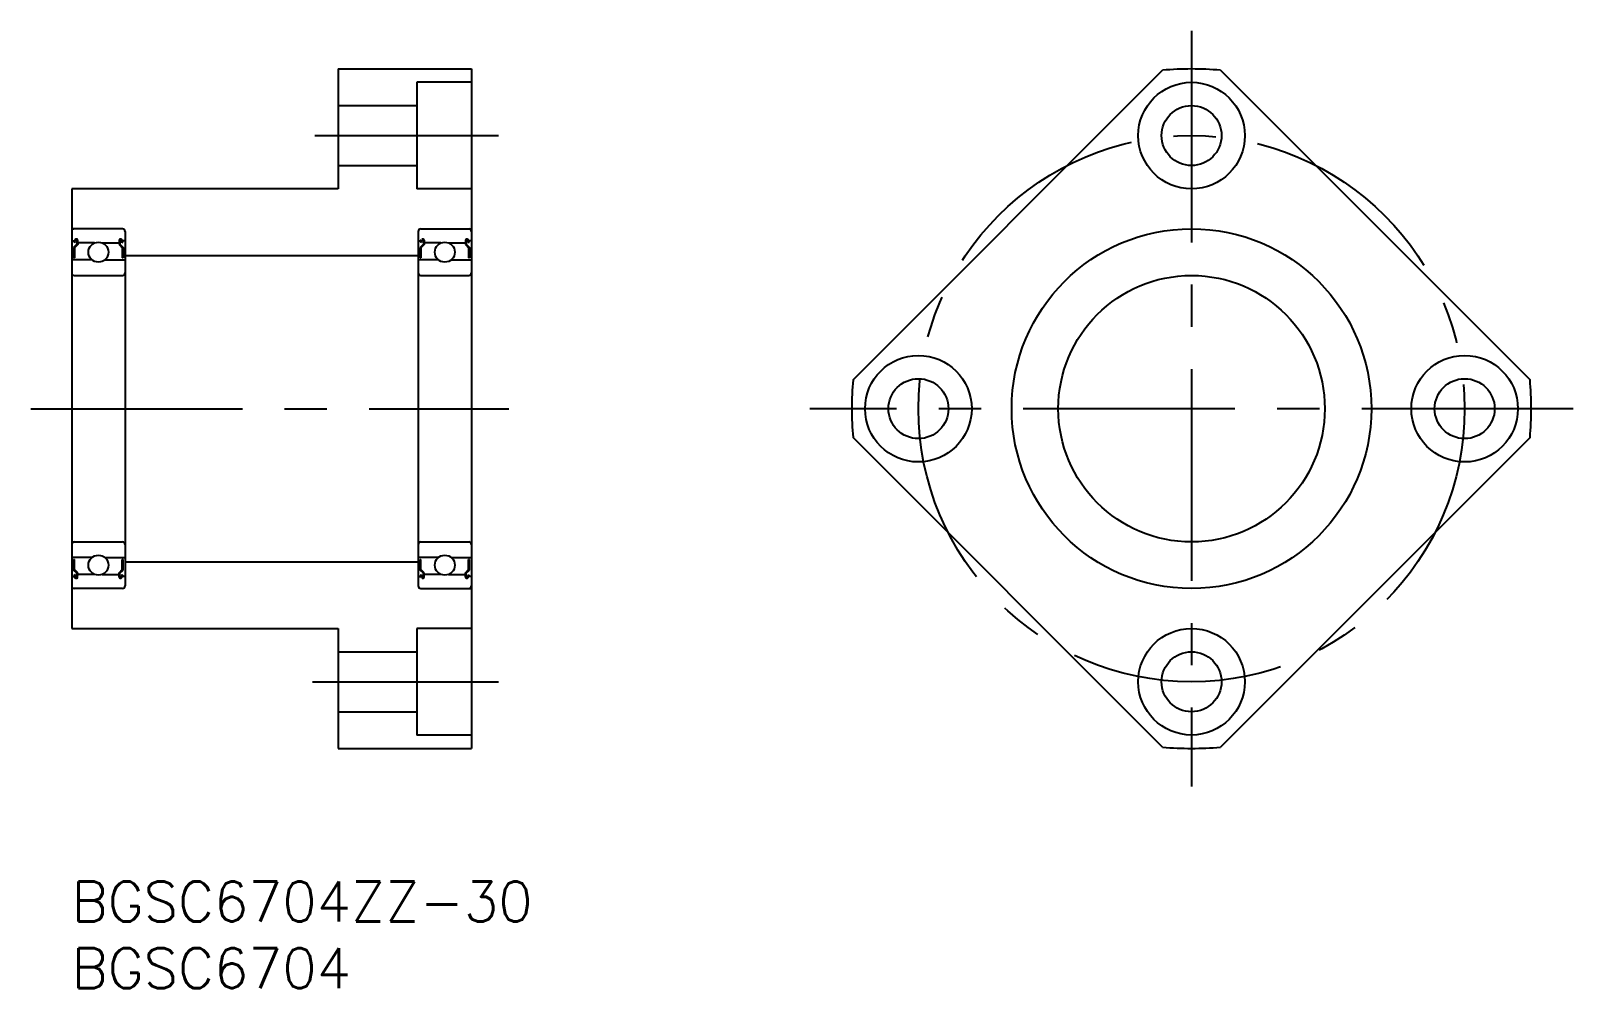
# Model space of a CAD drawing. Extents: x -3 to 113, y -8 to 64.
import ezdxf

# ---------------------------------------------------------------- set-up
doc = ezdxf.new("R2010")
doc.units = 0
doc.header["$LTSCALE"] = 0.5
doc.linetypes.add('CENTER', pattern=[50.8, 31.75, -6.35, 6.35, -6.35])
for name, color, linetype in [('MSM_CENTER', 1, 'CENTER'), ('MSM_CONTINUOUS', 7, 'CONTINUOUS'), ('MSM_PART_NUMBER', 7, 'CONTINUOUS')]:
    doc.layers.add(name, color=color, linetype=linetype)
doc.styles.get("Standard").update_dxf_attribs({"font": 'txt.shx', "height": 3, "bigfont": 'bigfont.shx'})

# ---------------------------------------------------------------- blocks, each defined once
blk = doc.blocks.new('*U1')
at = {"layer": 'MSM_PART_NUMBER'}
blk.add_text('BGSC6704ZZ-30', height=3, dxfattribs=at).set_placement((0, -3))
blk = doc.blocks.new('*U2')
at = {"layer": 'MSM_PART_NUMBER'}
blk.add_text('BGSC6704', height=3, dxfattribs=at).set_placement((0, -8))

msp = doc.modelspace()

# ---------------------------------------------------------------- linework, layer by layer
at = {"layer": 'MSM_CENTER'}
for p, q in [((84.05, 63.86), (84.05, 7.14)), ((18.24, 56), (32.03, 56)), ((-3.07, 35.5), (32.81, 35.5)), ((112.7, 35.5), (55.4, 35.5)), ((18.06, 15), (32.03, 15))]:
    msp.add_line(p, q, dxfattribs=at)
msp.add_circle((84.05, 35.5), 20.5, dxfattribs=at)
at = {"layer": 'MSM_CONTINUOUS'}
for p, q in [((20, 61), (30, 61)), ((20, 61), (20, 52)), ((30, 61), (30, 10)), ((58.64, 37.67), (81.88, 60.91)), ((86.22, 60.91), (109.46, 37.67)), ((25.9, 60), (25.9, 52)), ((30, 60), (25.9, 60)), ((20, 58.25), (25.9, 58.25)), ((20, 53.75), (25.9, 53.75)), ((20, 52), (0, 52)), ((0, 52), (0, 19)), ((30, 52), (25.9, 52)), ((3.8, 49), (0, 49)), ((4, 48.8), (4, 22.2)), ((26, 48.8), (26, 22.2)), ((26.2, 49), (30, 49)), ((0, 48.1), (0.18, 48.1)), ((0.39, 47.85), (0.14, 47.61)), ((0.14, 47.61), (0.14, 46.83)), ((0.19, 48.1), (0.26, 48.19)), ((0.24, 47.97), (0.19, 48.01)), ((0.45, 47.82), (0.21, 47.58)), ((0.21, 47.58), (0.21, 46.83)), ((0.23, 48.06), (0.32, 48.16)), ((0.28, 48.02), (0.23, 48.06)), ((0.24, 47.97), (0.28, 48.02)), ((0.37, 48.14), (0.39, 47.85)), ((0.44, 48.14), (0.45, 47.94)), ((0.45, 47.98), (0.45, 47.82)), ((1.71, 47.94), (0.45, 47.94)), ((2.29, 47.94), (3.55, 47.94)), ((3.56, 48.14), (3.55, 47.94)), ((3.55, 47.98), (3.55, 47.82)), ((3.55, 47.82), (3.79, 47.58)), ((3.63, 48.14), (3.61, 47.85)), ((3.61, 47.85), (3.86, 47.61)), ((3.77, 48.06), (3.68, 48.16)), ((3.72, 48.02), (3.77, 48.06)), ((3.76, 47.97), (3.72, 48.02)), ((3.81, 48.1), (3.74, 48.19)), ((3.76, 47.97), (3.81, 48.01)), ((3.79, 47.58), (3.79, 46.83)), ((4, 48.1), (3.82, 48.1)), ((3.86, 47.61), (3.86, 46.83)), ((26, 48.1), (26.18, 48.1)), ((26.39, 47.85), (26.14, 47.61)), ((26.14, 47.61), (26.14, 46.83)), ((26.19, 48.1), (26.26, 48.19)), ((26.24, 47.97), (26.19, 48.01)), ((26.45, 47.82), (26.21, 47.58)), ((26.21, 47.58), (26.21, 46.83)), ((26.23, 48.06), (26.32, 48.16)), ((26.28, 48.02), (26.23, 48.06)), ((26.24, 47.97), (26.28, 48.02)), ((26.37, 48.14), (26.39, 47.85)), ((26.44, 48.14), (26.45, 47.94)), ((26.45, 47.98), (26.45, 47.82)), ((27.71, 47.94), (26.45, 47.94)), ((28.29, 47.94), (29.55, 47.94)), ((29.56, 48.14), (29.55, 47.94)), ((29.55, 47.98), (29.55, 47.82)), ((29.55, 47.82), (29.79, 47.58)), ((29.63, 48.14), (29.61, 47.85)), ((29.61, 47.85), (29.86, 47.61)), ((29.77, 48.06), (29.68, 48.16)), ((29.72, 48.02), (29.77, 48.06)), ((29.76, 47.97), (29.72, 48.02)), ((29.81, 48.1), (29.74, 48.19)), ((29.76, 47.97), (29.81, 48.01)), ((29.79, 47.58), (29.79, 46.83)), ((30, 48.1), (29.82, 48.1)), ((29.86, 47.61), (29.86, 46.83)), ((1.51, 46.68), (0, 46.68)), ((0.14, 46.83), (0.21, 46.83)), ((2.49, 46.68), (4, 46.68)), ((3.86, 46.83), (3.79, 46.83)), ((4, 47), (26, 47)), ((27.51, 46.68), (26, 46.68)), ((26.14, 46.83), (26.21, 46.83)), ((28.49, 46.68), (30, 46.68)), ((29.86, 46.83), (29.79, 46.83)), ((0.2, 45.5), (3.8, 45.5)), ((26.2, 45.5), (29.8, 45.5)), ((81.88, 10.09), (58.64, 33.33)), ((109.46, 33.33), (86.22, 10.09)), ((0.2, 25.5), (3.8, 25.5)), ((26.2, 25.5), (29.8, 25.5)), ((1.51, 24.32), (0, 24.32)), ((2.49, 24.32), (4, 24.32)), ((27.51, 24.32), (26, 24.32)), ((28.49, 24.32), (30, 24.32)), ((0.14, 24.17), (0.21, 24.17)), ((0.14, 23.39), (0.14, 24.17)), ((0.39, 23.15), (0.14, 23.39)), ((0.21, 23.42), (0.21, 24.17)), ((0.45, 23.18), (0.21, 23.42)), ((0.45, 23.02), (0.45, 23.18)), ((3.55, 23.18), (3.79, 23.42)), ((3.55, 23.02), (3.55, 23.18)), ((3.61, 23.15), (3.86, 23.39)), ((3.86, 24.17), (3.79, 24.17)), ((3.79, 23.42), (3.79, 24.17)), ((3.86, 23.39), (3.86, 24.17)), ((4, 24), (26, 24)), ((26.14, 24.17), (26.21, 24.17)), ((26.14, 23.39), (26.14, 24.17)), ((26.39, 23.15), (26.14, 23.39)), ((26.21, 23.42), (26.21, 24.17)), ((26.45, 23.18), (26.21, 23.42)), ((26.45, 23.02), (26.45, 23.18)), ((29.55, 23.18), (29.79, 23.42)), ((29.55, 23.02), (29.55, 23.18)), ((29.61, 23.15), (29.86, 23.39)), ((29.86, 24.17), (29.79, 24.17)), ((29.79, 23.42), (29.79, 24.17)), ((29.86, 23.39), (29.86, 24.17)), ((0, 22.9), (0.18, 22.9)), ((3.8, 22), (0, 22)), ((0.24, 23.03), (0.19, 22.99)), ((0.19, 22.9), (0.26, 22.81)), ((0.28, 22.98), (0.23, 22.94)), ((0.23, 22.94), (0.32, 22.84)), ((0.24, 23.03), (0.28, 22.98)), ((0.37, 22.86), (0.39, 23.15)), ((0.44, 22.86), (0.45, 23.06)), ((1.71, 23.06), (0.45, 23.06)), ((2.29, 23.06), (3.55, 23.06)), ((3.56, 22.86), (3.55, 23.06)), ((3.63, 22.86), (3.61, 23.15)), ((3.77, 22.94), (3.68, 22.84)), ((3.76, 23.03), (3.72, 22.98)), ((3.72, 22.98), (3.77, 22.94)), ((3.81, 22.9), (3.74, 22.81)), ((3.76, 23.03), (3.81, 22.99)), ((4, 22.9), (3.82, 22.9)), ((26, 22.9), (26.18, 22.9)), ((26.24, 23.03), (26.19, 22.99)), ((26.19, 22.9), (26.26, 22.81)), ((26.2, 22), (30, 22)), ((26.28, 22.98), (26.23, 22.94)), ((26.23, 22.94), (26.32, 22.84)), ((26.24, 23.03), (26.28, 22.98)), ((26.37, 22.86), (26.39, 23.15)), ((26.44, 22.86), (26.45, 23.06)), ((27.71, 23.06), (26.45, 23.06)), ((28.29, 23.06), (29.55, 23.06)), ((29.56, 22.86), (29.55, 23.06)), ((29.63, 22.86), (29.61, 23.15)), ((29.77, 22.94), (29.68, 22.84)), ((29.76, 23.03), (29.72, 22.98)), ((29.72, 22.98), (29.77, 22.94)), ((29.81, 22.9), (29.74, 22.81)), ((29.76, 23.03), (29.81, 22.99)), ((30, 22.9), (29.82, 22.9)), ((0, 19), (20, 19)), ((20, 19), (20, 10)), ((25.9, 19), (25.9, 11)), ((30, 19), (25.9, 19)), ((20, 17.25), (25.9, 17.25)), ((20, 12.75), (25.9, 12.75)), ((30, 11), (25.9, 11)), ((20, 10), (30, 10))]:
    msp.add_line(p, q, dxfattribs=at)
for centre, radius in [((84.05, 56), 4), ((84.05, 56), 2.25), ((84.05, 35.5), 13.5), ((2, 47.25), 0.75), ((28, 47.25), 0.75), ((84.05, 35.5), 10), ((63.55, 35.5), 4), ((104.55, 35.5), 4), ((63.55, 35.5), 2.25), ((104.55, 35.5), 2.25), ((2, 23.75), 0.75), ((28, 23.75), 0.75), ((84.05, 15), 4), ((84.05, 15), 2.25)]:
    msp.add_circle(centre, radius, dxfattribs=at)
for centre, radius, start, end in [((84.05, 35.5), 25.5, 85.1192, 94.8808), ((0.2, 48.8), 0.2, 90, 180), ((3.8, 48.8), 0.2, 0, 90), ((26.2, 48.8), 0.2, 90, 180), ((29.8, 48.8), 0.2, 0, 90), ((0.24, 48.06), 0.07, 140.0002, 230.0848), ((0.34, 48.13), 0.1, 4.9968, 140.0002), ((0.34, 48.14), 0.03, 2.8198, 140.0033), ((3.66, 48.13), 0.1, 39.9998, 175.0032), ((3.66, 48.14), 0.03, 39.9967, 177.1802), ((3.76, 48.06), 0.07, 309.9152, 39.9998), ((26.24, 48.06), 0.07, 140.0002, 230.0848), ((26.34, 48.13), 0.1, 4.9968, 140.0002), ((26.34, 48.14), 0.03, 2.8198, 140.0033), ((29.66, 48.13), 0.1, 39.9998, 175.0032), ((29.66, 48.14), 0.03, 39.9967, 177.1802), ((29.76, 48.06), 0.07, 309.9152, 39.9998), ((0.2, 45.7), 0.2, 180, 270), ((3.8, 45.7), 0.2, 270, 0), ((26.2, 45.7), 0.2, 180, 270), ((29.8, 45.7), 0.2, 270, 0), ((84.05, 35.5), 25.5, 175.1192, 184.8808), ((84.05, 35.5), 25.5, 355.1192, 4.8808), ((0.2, 25.3), 0.2, 90, 180), ((3.8, 25.3), 0.2, 0, 90), ((26.2, 25.3), 0.2, 90, 180), ((29.8, 25.3), 0.2, 0, 90), ((0.2, 22.2), 0.2, 180, 270), ((0.24, 22.94), 0.07, 129.9152, 219.9998), ((0.34, 22.87), 0.1, 219.9998, 355.0032), ((0.34, 22.86), 0.03, 219.9967, 357.1802), ((3.66, 22.87), 0.1, 184.9968, 320.0002), ((3.66, 22.86), 0.03, 182.8198, 320.0033), ((3.8, 22.2), 0.2, 270, 0), ((3.76, 22.94), 0.07, 320.0002, 50.0848), ((26.2, 22.2), 0.2, 180, 270), ((26.24, 22.94), 0.07, 129.9152, 219.9998), ((26.34, 22.87), 0.1, 219.9998, 355.0032), ((26.34, 22.86), 0.03, 219.9967, 357.1802), ((29.66, 22.87), 0.1, 184.9968, 320.0002), ((29.66, 22.86), 0.03, 182.8198, 320.0033), ((29.8, 22.2), 0.2, 270, 0), ((29.76, 22.94), 0.07, 320.0002, 50.0848), ((84.05, 35.5), 25.5, 265.1192, 274.8808)]:
    msp.add_arc(centre, radius, start, end, dxfattribs=at)

# ---------------------------------------------------------------- block references
for name in ['*U1', '*U2']:
    msp.add_blockref(name, (0, 0), dxfattribs=at)

doc.saveas('drawing.dxf')
